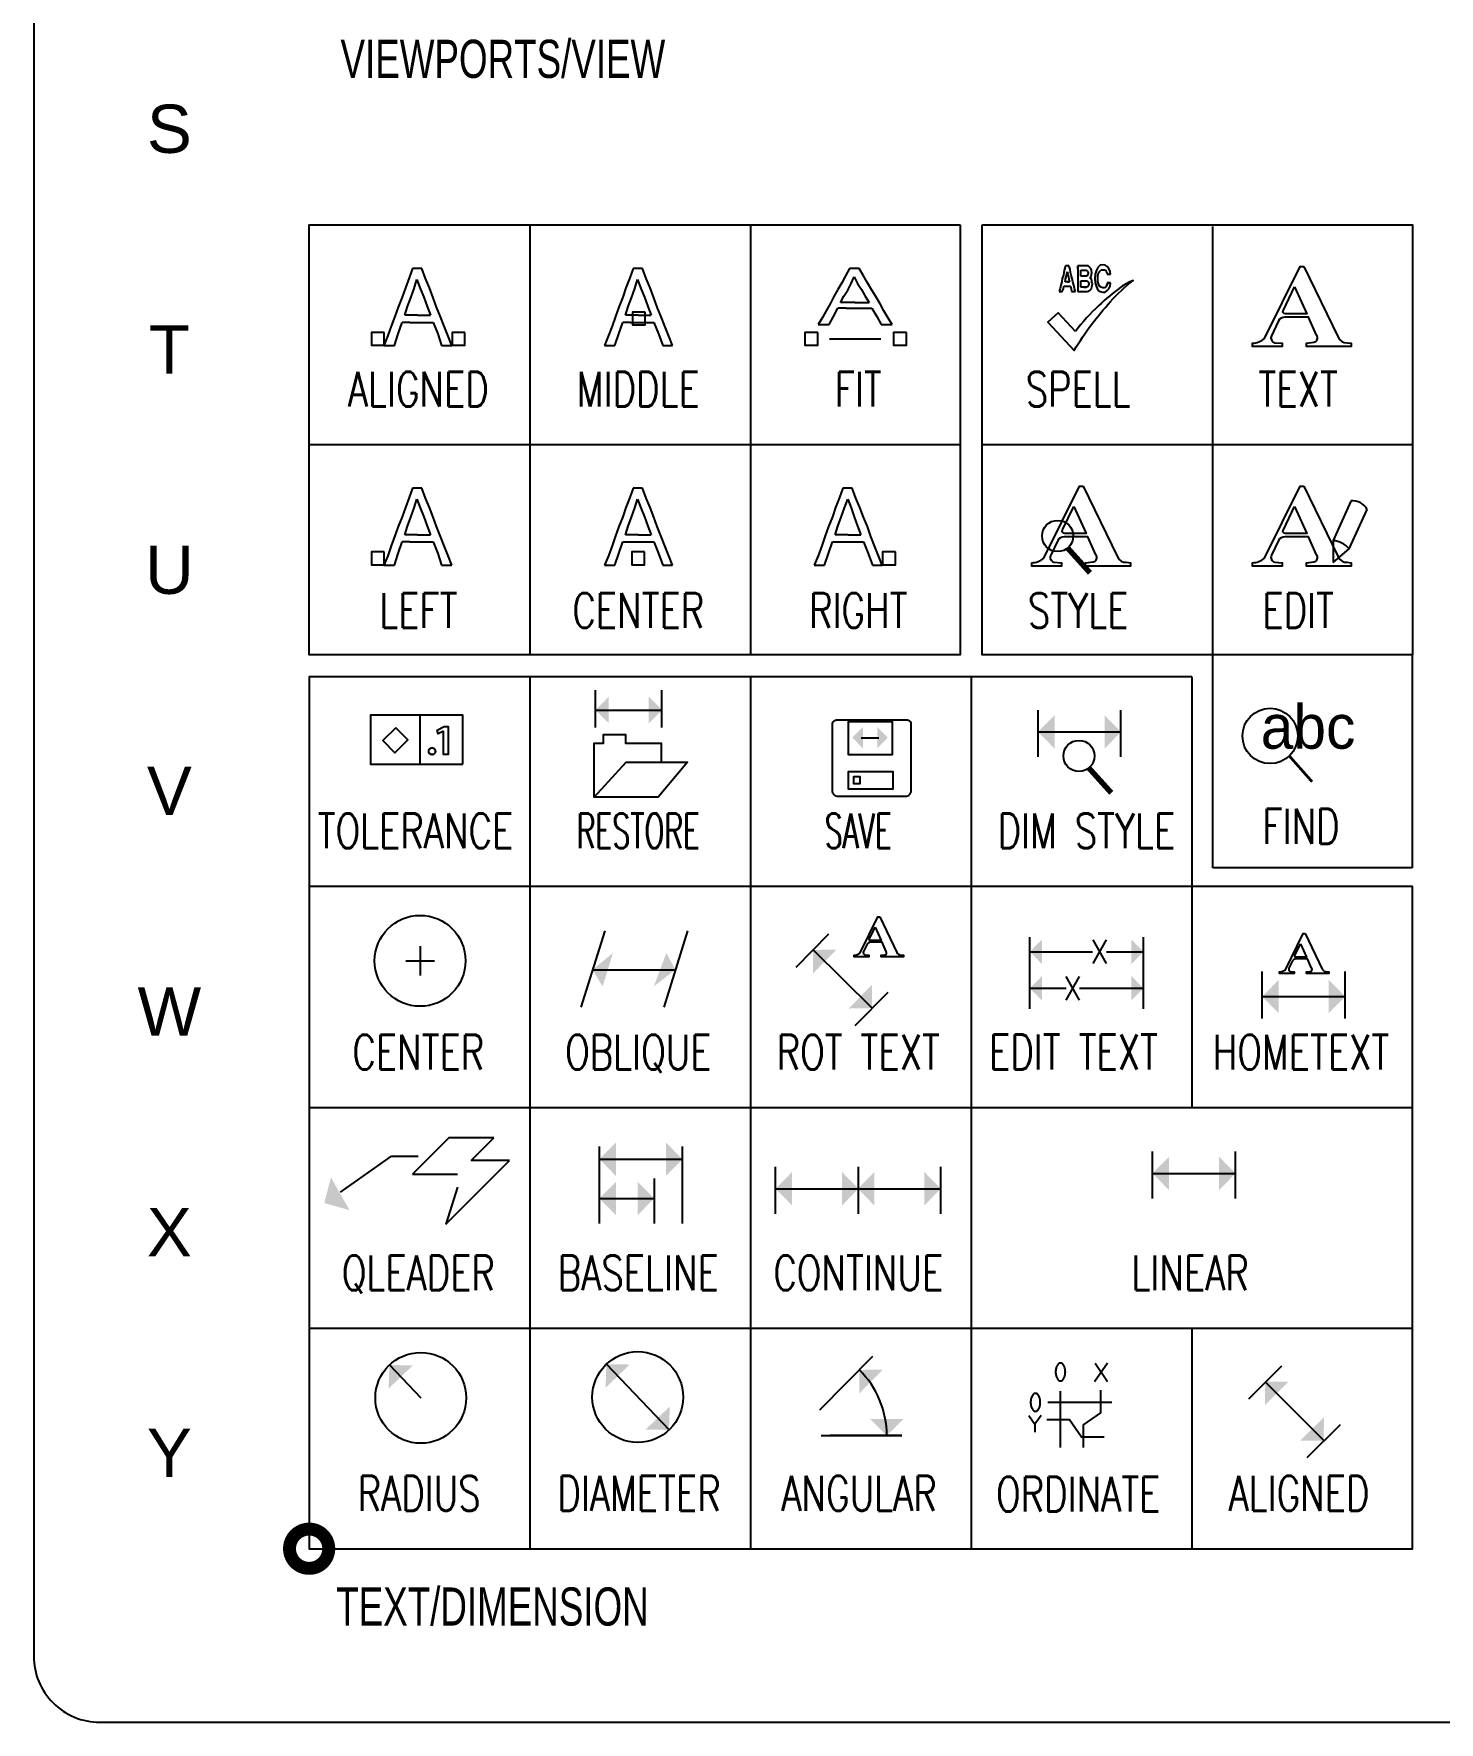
# Model space of a CAD drawing. Header units: inches. Extents: x -0.4 to 10.7, y -10.6 to 1.5.
# Drawn here: x -0.373 to 2.188, y -10.606 to -7.531 of the extents above; entities that cross this region are included whole.
import ezdxf
from ezdxf.enums import TextEntityAlignment as Align

# ---------------------------------------------------------------- set-up
doc = ezdxf.new("R2010")
doc.units = ezdxf.units.IN
doc.header["$MEASUREMENT"] = 0
doc.layers.get('0').update_dxf_attribs({"linetype": 'CONTINUOUS'})
for name, color, linetype in [('BORDERS', 252, 'CONTINUOUS'), ('ICONS', 7, 'CONTINUOUS'), ('Text English', 7, 'CONTINUOUS')]:
    doc.layers.add(name, color=color, linetype=linetype)
doc.styles.add('ROMANS', font='simplex.shx', dxfattribs={"width": 0.75, "height": 0.0634})
doc.styles.add('SANSSERIFBOLD', font='sanss___.ttf', dxfattribs={"width": 0.69, "height": 0.056883})
doc.styles.add('SAS', font='sanss___.ttf', dxfattribs={"height": 0.063458})

# ---------------------------------------------------------------- blocks, each defined once
blk = doc.blocks.new('FIND')
at = {"layer": 'ICONS', "const_width": 0.005}
blk.add_lwpolyline([(5.976, 1.9664), (6.0175, 1.9194)], dxfattribs=at)
at = {"layer": 'ICONS'}
blk.add_circle((5.941, 2.0028), 0.0504, dxfattribs=at)
at = {"insert": (5.9239, 2.0596), "char_height": 0.08, "attachment_point": 1}
blk.add_mtext('abc', dxfattribs=at)
blk = doc.blocks.new('QLEADER')
for p, q in [((2.6973, 2.3684), (2.7903, 2.4338)), ((2.7903, 2.4338), (2.8386, 2.4338))]:
    blk.add_line(p, q)
at = {"layer": 'ICONS', "color": 8}
for p, q in [((2.8944, 2.4671), (2.8282, 2.4009)), ((2.9763, 2.4671), (2.8944, 2.4671)), ((2.935, 2.4258), (2.9763, 2.4671)), ((2.8282, 2.4009), (2.9101, 2.4009)), ((2.8893, 2.3099), (3.0052, 2.4258)), ((3.0052, 2.4258), (2.935, 2.4258)), ((2.9101, 2.3775), (2.8893, 2.3099))]:
    blk.add_line(p, q, dxfattribs=at)
at = {"layer": 'ICONS'}
blk.add_solid([(2.6798, 2.395), (2.6675, 2.3485), (2.7138, 2.3354)], dxfattribs=at)

msp = doc.modelspace()

# ---------------------------------------------------------------- linework, layer by layer
at = {"layer": 'BORDERS'}
for p, q in [((0.5312, -7.8789), (0.5312, -8.662)), ((0.9333, -7.8789), (0.9333, -8.662)), ((1.7755, -9.05), (1.7755, -7.8815)), ((0.5312, -8.702), (0.5312, -10.2903)), ((0.9333, -8.702), (0.9333, -10.2903)), ((1.3354, -8.702), (1.3354, -10.2903)), ((1.7375, -8.702), (1.7375, -9.4865)), ((2.139, -9.05), (1.7755, -9.05)), ((1.7375, -9.8888), (1.7375, -10.2903))]:
    msp.add_line(p, q, dxfattribs=at)
at = {"layer": 'BORDERS', "color": 252}
msp.add_lwpolyline([(10.6824, -10.486), (10.6824, 1.3368, 0.414214), (10.562, 1.4572), (-0.2522, 1.4572, 0.414214), (-0.3726, 1.3368), (-0.3726, -10.486, 0.414214), (-0.2522, -10.6064), (10.562, -10.6064, 0.414214)], format="xyb", close=True, dxfattribs=at)
at = {"layer": 'BORDERS'}
msp.add_lwpolyline([(1.3154, -7.8789), (1.3154, -8.662), (0.1291, -8.662), (0.1291, -7.8789)], close=True, dxfattribs=at)
for points in [[(1.3554, -7.8789), (2.1396, -7.8789), (2.1396, -8.662), (1.3554, -8.662), (1.3554, -7.8789)], [(0.1291, -8.279), (1.3154, -8.279)], [(1.3554, -8.279), (2.1396, -8.279)], [(2.1396, -9.05), (2.1396, -8.662)], [(1.7375, -8.702), (0.1291, -8.702), (0.1291, -10.2903), (2.1396, -10.2903), (2.1396, -9.0835)], [(0.1291, -9.0835), (2.1396, -9.0835)], [(0.1291, -9.4865), (2.1396, -9.4865)], [(0.1291, -9.8888), (2.1396, -9.8888)]]:
    msp.add_lwpolyline(points, dxfattribs=at)
at = {"layer": 'ICONS'}
for p, q in [((0.3174, -7.9584, -0.0441), (0.3114, -7.9754, -0.0441)), ((0.3344, -7.9584, -0.0441), (0.3174, -7.9584, -0.0441)), ((0.3414, -7.9764, -0.0441), (0.3344, -7.9584, -0.0441)), ((0.7194, -7.9584, -0.0441), (0.7134, -7.9754, -0.0441)), ((0.7364, -7.9584, -0.0441), (0.7194, -7.9584, -0.0441)), ((0.7434, -7.9764, -0.0441), (0.7364, -7.9584, -0.0441)), ((1.1134, -7.9584, -0.0441), (1.1064, -7.9714, -0.0441)), ((1.1314, -7.9584, -0.0441), (1.1134, -7.9584, -0.0441)), ((1.1394, -7.9714, -0.0441), (1.1314, -7.9584, -0.0441)), ((1.5044, -7.9654, -0.0441), (1.5034, -7.9704, -0.0441)), ((1.5054, -7.9594, -0.0441), (1.5044, -7.9654, -0.0441)), ((1.5074, -7.9534, -0.0441), (1.5054, -7.9594, -0.0441)), ((1.5104, -7.9534, -0.0441), (1.5074, -7.9534, -0.0441)), ((1.5094, -7.9694, -0.0441), (1.5104, -7.9644, -0.0441)), ((1.5134, -7.9534, -0.0441), (1.5104, -7.9534, -0.0441)), ((1.5104, -7.9644, -0.0441), (1.5114, -7.9684, -0.0441)), ((1.5154, -7.9594, -0.0441), (1.5134, -7.9534, -0.0441)), ((1.5164, -7.9654, -0.0441), (1.5154, -7.9594, -0.0441)), ((1.5174, -7.9704, -0.0441), (1.5164, -7.9654, -0.0441)), ((1.5334, -7.9534, -0.0441), (1.5294, -7.9534, -0.0441)), ((1.5294, -7.9534, -0.0441), (1.5294, -7.9594, -0.0441)), ((1.5294, -7.9594, -0.0441), (1.5294, -7.9534, -0.0441)), ((1.5294, -7.9594, -0.0441), (1.5294, -7.9654, -0.0441)), ((1.5294, -7.9654, -0.0441), (1.5294, -7.9704, -0.0441)), ((1.5374, -7.9534, -0.0441), (1.5334, -7.9534, -0.0441)), ((1.5354, -7.9664, -0.0441), (1.5354, -7.9614, -0.0441)), ((1.5354, -7.9614, -0.0441), (1.5404, -7.9614, -0.0441)), ((1.5414, -7.9534, -0.0441), (1.5374, -7.9534, -0.0441)), ((1.5404, -7.9614, -0.0441), (1.5444, -7.9614, -0.0441)), ((1.5444, -7.9534, -0.0441), (1.5414, -7.9534, -0.0441)), ((1.5484, -7.9534, -0.0441), (1.5444, -7.9534, -0.0441)), ((1.5444, -7.9614, -0.0441), (1.5454, -7.9614, -0.0441)), ((1.5454, -7.9614, -0.0441), (1.5464, -7.9624, -0.0441)), ((1.5464, -7.9624, -0.0441), (1.5474, -7.9634, -0.0441)), ((1.5474, -7.9634, -0.0441), (1.5484, -7.9644, -0.0441)), ((1.5504, -7.9554, -0.0441), (1.5484, -7.9534, -0.0441)), ((1.5484, -7.9644, -0.0441), (1.5484, -7.9664, -0.0441)), ((1.5534, -7.9584, -0.0441), (1.5504, -7.9554, -0.0441)), ((1.5544, -7.9614, -0.0441), (1.5534, -7.9584, -0.0441)), ((1.5554, -7.9664, -0.0441), (1.5544, -7.9614, -0.0441)), ((1.5634, -7.9614, -0.0441), (1.5614, -7.9684, -0.0441)), ((1.5664, -7.9564, -0.0441), (1.5634, -7.9614, -0.0441)), ((1.5704, -7.9524, -0.0441), (1.5664, -7.9564, -0.0441)), ((1.5674, -7.9664, -0.0441), (1.5694, -7.9634, -0.0441)), ((1.5694, -7.9634, -0.0441), (1.5724, -7.9604, -0.0441)), ((1.5754, -7.9514, -0.0441), (1.5704, -7.9524, -0.0441)), ((1.5724, -7.9604, -0.0441), (1.5754, -7.9604, -0.0441)), ((1.5794, -7.9524, -0.0441), (1.5754, -7.9514, -0.0441)), ((1.5754, -7.9604, -0.0441), (1.5784, -7.9604, -0.0441)), ((1.5784, -7.9604, -0.0441), (1.5804, -7.9614, -0.0441)), ((1.5834, -7.9544, -0.0441), (1.5794, -7.9524, -0.0441)), ((1.5804, -7.9614, -0.0441), (1.5814, -7.9634, -0.0441)), ((1.5814, -7.9634, -0.0441), (1.5834, -7.9664, -0.0441)), ((1.5864, -7.9584, -0.0441), (1.5834, -7.9544, -0.0441)), ((1.5884, -7.9634, -0.0441), (1.5864, -7.9584, -0.0441)), ((1.5894, -7.9684, -0.0441), (1.5884, -7.9634, -0.0441)), ((0.3044, -7.9934, -0.0441), (0.2984, -8.0104, -0.0441)), ((0.3114, -7.9754, -0.0441), (0.3044, -7.9934, -0.0441)), ((0.3144, -8.0114, -0.0441), (0.3204, -7.9944, -0.0441)), ((0.3204, -7.9944, -0.0441), (0.3254, -7.9784, -0.0441)), ((0.3254, -7.9784, -0.0441), (0.3314, -7.9944, -0.0441)), ((0.3314, -7.9944, -0.0441), (0.3384, -8.0104, -0.0441)), ((0.3484, -7.9934, -0.0441), (0.3414, -7.9764, -0.0441)), ((0.3554, -8.0114, -0.0441), (0.3484, -7.9934, -0.0441)), ((0.7064, -7.9934, -0.0441), (0.7004, -8.0104, -0.0441)), ((0.7134, -7.9754, -0.0441), (0.7064, -7.9934, -0.0441)), ((0.7164, -8.0114, -0.0441), (0.7224, -7.9944, -0.0441)), ((0.7224, -7.9944, -0.0441), (0.7274, -7.9784, -0.0441)), ((0.7274, -7.9784, -0.0441), (0.7334, -7.9944, -0.0441)), ((0.7334, -7.9944, -0.0441), (0.7404, -8.0104, -0.0441)), ((0.7504, -7.9934, -0.0441), (0.7434, -7.9764, -0.0441)), ((0.7574, -8.0114, -0.0441), (0.7504, -7.9934, -0.0441)), ((1.0924, -7.9964, -0.0441), (1.0854, -8.0094, -0.0441)), ((1.0994, -7.9844, -0.0441), (1.0924, -7.9964, -0.0441)), ((1.1064, -7.9714, -0.0441), (1.0994, -7.9844, -0.0441)), ((1.1104, -7.9974, -0.0441), (1.1164, -7.9854, -0.0441)), ((1.1164, -7.9854, -0.0441), (1.1224, -7.9734, -0.0441)), ((1.1224, -7.9734, -0.0441), (1.1284, -7.9854, -0.0441)), ((1.1284, -7.9854, -0.0441), (1.1354, -7.9964, -0.0441)), ((1.1354, -7.9964, -0.0441), (1.1424, -8.0084, -0.0441)), ((1.1464, -7.9844, -0.0441), (1.1394, -7.9714, -0.0441)), ((1.1544, -7.9974, -0.0441), (1.1464, -7.9844, -0.0441)), ((1.4974, -7.9944, -0.0441), (1.4954, -8.0004, -0.0441)), ((1.4984, -7.9884, -0.0441), (1.4974, -7.9944, -0.0441)), ((1.5004, -7.9824, -0.0441), (1.4984, -7.9884, -0.0441)), ((1.5014, -7.9764, -0.0441), (1.5004, -7.9824, -0.0441)), ((1.5034, -7.9704, -0.0441), (1.5014, -7.9764, -0.0441)), ((1.5014, -8.0004, -0.0441), (1.5034, -7.9954, -0.0441)), ((1.5034, -7.9954, -0.0441), (1.5044, -7.9904, -0.0441)), ((1.5044, -7.9904, -0.0441), (1.5074, -7.9904, -0.0441)), ((1.5064, -7.9824, -0.0441), (1.5074, -7.9774, -0.0441)), ((1.5104, -7.9824, -0.0441), (1.5064, -7.9824, -0.0441)), ((1.5074, -7.9774, -0.0441), (1.5084, -7.9734, -0.0441)), ((1.5074, -7.9904, -0.0441), (1.5104, -7.9904, -0.0441)), ((1.5084, -7.9734, -0.0441), (1.5094, -7.9694, -0.0441)), ((1.5144, -7.9824, -0.0441), (1.5104, -7.9824, -0.0441)), ((1.5104, -7.9824, -0.0441), (1.5144, -7.9824, -0.0441)), ((1.5104, -7.9904, -0.0441), (1.5134, -7.9904, -0.0441)), ((1.5114, -7.9684, -0.0441), (1.5124, -7.9734, -0.0441)), ((1.5124, -7.9734, -0.0441), (1.5134, -7.9774, -0.0441)), ((1.5134, -7.9774, -0.0441), (1.5144, -7.9824, -0.0441)), ((1.5134, -7.9904, -0.0441), (1.5164, -7.9904, -0.0441)), ((1.5164, -7.9904, -0.0441), (1.5174, -7.9954, -0.0441)), ((1.5194, -7.9764, -0.0441), (1.5174, -7.9704, -0.0441)), ((1.5174, -7.9954, -0.0441), (1.5184, -8.0004, -0.0441)), ((1.5204, -7.9824, -0.0441), (1.5194, -7.9764, -0.0441)), ((1.5224, -7.9884, -0.0441), (1.5204, -7.9824, -0.0441)), ((1.5234, -7.9944, -0.0441), (1.5224, -7.9884, -0.0441)), ((1.5254, -8.0004, -0.0441), (1.5234, -7.9944, -0.0441)), ((1.5294, -7.9704, -0.0441), (1.5294, -7.9764, -0.0441)), ((1.5294, -7.9764, -0.0441), (1.5294, -7.9824, -0.0441)), ((1.5294, -7.9824, -0.0441), (1.5294, -7.9884, -0.0441)), ((1.5294, -7.9884, -0.0441), (1.5294, -7.9944, -0.0441)), ((1.5294, -7.9944, -0.0441), (1.5294, -8.0004, -0.0441)), ((1.5354, -7.9724, -0.0441), (1.5354, -7.9664, -0.0441)), ((1.5404, -7.9724, -0.0441), (1.5354, -7.9724, -0.0441)), ((1.5354, -7.9804, -0.0441), (1.5404, -7.9804, -0.0441)), ((1.5354, -7.9864, -0.0441), (1.5354, -7.9804, -0.0441)), ((1.5354, -7.9924, -0.0441), (1.5354, -7.9864, -0.0441)), ((1.5404, -7.9924, -0.0441), (1.5354, -7.9924, -0.0441)), ((1.5444, -7.9724, -0.0441), (1.5404, -7.9724, -0.0441)), ((1.5404, -7.9804, -0.0441), (1.5454, -7.9804, -0.0441)), ((1.5454, -7.9924, -0.0441), (1.5404, -7.9924, -0.0441)), ((1.5404, -7.9924, -0.0441), (1.5454, -7.9924, -0.0441)), ((1.5454, -7.9724, -0.0441), (1.5444, -7.9724, -0.0441)), ((1.5464, -7.9714, -0.0441), (1.5454, -7.9724, -0.0441)), ((1.5454, -7.9804, -0.0441), (1.5464, -7.9804, -0.0441)), ((1.5464, -7.9924, -0.0441), (1.5454, -7.9924, -0.0441)), ((1.5474, -7.9704, -0.0441), (1.5464, -7.9714, -0.0441)), ((1.5464, -7.9804, -0.0441), (1.5474, -7.9814, -0.0441)), ((1.5474, -7.9914, -0.0441), (1.5464, -7.9924, -0.0441)), ((1.5484, -7.9684, -0.0441), (1.5474, -7.9704, -0.0441)), ((1.5474, -7.9814, -0.0441), (1.5484, -7.9824, -0.0441)), ((1.5484, -7.9894, -0.0441), (1.5474, -7.9914, -0.0441)), ((1.5484, -7.9664, -0.0441), (1.5484, -7.9684, -0.0441)), ((1.5484, -7.9824, -0.0441), (1.5494, -7.9844, -0.0441)), ((1.5494, -7.9884, -0.0441), (1.5484, -7.9894, -0.0441)), ((1.5494, -7.9844, -0.0441), (1.5494, -7.9864, -0.0441)), ((1.5494, -7.9864, -0.0441), (1.5494, -7.9884, -0.0441)), ((1.5514, -7.9754, -0.0441), (1.5534, -7.9744, -0.0441)), ((1.5534, -7.9764, -0.0441), (1.5514, -7.9754, -0.0441)), ((1.5524, -7.9974, -0.0441), (1.5544, -7.9954, -0.0441)), ((1.5534, -7.9724, -0.0441), (1.5544, -7.9704, -0.0441)), ((1.5534, -7.9744, -0.0441), (1.5534, -7.9724, -0.0441)), ((1.5544, -7.9784, -0.0441), (1.5534, -7.9764, -0.0441)), ((1.5544, -7.9684, -0.0441), (1.5554, -7.9664, -0.0441)), ((1.5544, -7.9704, -0.0441), (1.5544, -7.9684, -0.0441)), ((1.5554, -7.9804, -0.0441), (1.5544, -7.9784, -0.0441)), ((1.5544, -7.9954, -0.0441), (1.5554, -7.9914, -0.0441)), ((1.5554, -7.9834, -0.0441), (1.5554, -7.9804, -0.0441)), ((1.5564, -7.9864, -0.0441), (1.5554, -7.9834, -0.0441)), ((1.5554, -7.9914, -0.0441), (1.5564, -7.9864, -0.0441)), ((1.5614, -7.9684, -0.0441), (1.5604, -7.9764, -0.0441)), ((1.5604, -7.9764, -0.0441), (1.5614, -7.9844, -0.0441)), ((1.5614, -7.9844, -0.0441), (1.5634, -7.9914, -0.0441)), ((1.5634, -7.9914, -0.0441), (1.5664, -7.9974, -0.0441)), ((1.5664, -7.9714, -0.0441), (1.5674, -7.9664, -0.0441)), ((1.5664, -7.9764, -0.0441), (1.5664, -7.9714, -0.0441)), ((1.5664, -7.9824, -0.0441), (1.5664, -7.9764, -0.0441)), ((1.5674, -7.9864, -0.0441), (1.5664, -7.9824, -0.0441)), ((1.5694, -7.9904, -0.0441), (1.5674, -7.9864, -0.0441)), ((1.5724, -7.9924, -0.0441), (1.5694, -7.9904, -0.0441)), ((1.5754, -7.9934, -0.0441), (1.5724, -7.9924, -0.0441)), ((1.5784, -7.9934, -0.0441), (1.5754, -7.9934, -0.0441)), ((1.5804, -7.9914, -0.0441), (1.5784, -7.9934, -0.0441)), ((1.5814, -7.9904, -0.0441), (1.5804, -7.9914, -0.0441)), ((1.5834, -7.9874, -0.0441), (1.5814, -7.9904, -0.0441)), ((1.5834, -7.9664, -0.0441), (1.5834, -7.9684, -0.0441)), ((1.5834, -7.9684, -0.0441), (1.5864, -7.9684, -0.0441)), ((1.5834, -7.9844, -0.0441), (1.5834, -7.9874, -0.0441)), ((1.5864, -7.9844, -0.0441), (1.5834, -7.9844, -0.0441)), ((1.5834, -7.9984, -0.0441), (1.5864, -7.9954, -0.0441)), ((1.5864, -7.9684, -0.0441), (1.5894, -7.9684, -0.0441)), ((1.5894, -7.9844, -0.0441), (1.5864, -7.9844, -0.0441)), ((1.5864, -7.9844, -0.0441), (1.5894, -7.9844, -0.0441)), ((1.5864, -7.9954, -0.0441), (1.5884, -7.9904, -0.0441)), ((1.5884, -7.9904, -0.0441), (1.5894, -7.9844, -0.0441)), ((0.2984, -8.0104, -0.0441), (0.2914, -8.0284, -0.0441)), ((0.3034, -8.0434, -0.0441), (0.3084, -8.0274, -0.0441)), ((0.3084, -8.0274, -0.0441), (0.3144, -8.0114, -0.0441)), ((0.3384, -8.0104, -0.0441), (0.3444, -8.0274, -0.0441)), ((0.3444, -8.0274, -0.0441), (0.3504, -8.0434, -0.0441)), ((0.3614, -8.0284, -0.0441), (0.3554, -8.0114, -0.0441)), ((0.7004, -8.0104, -0.0441), (0.6934, -8.0284, -0.0441)), ((0.7054, -8.0434, -0.0441), (0.7104, -8.0274, -0.0441)), ((0.7104, -8.0274, -0.0441), (0.7164, -8.0114, -0.0441)), ((0.7404, -8.0104, -0.0441), (0.7464, -8.0274, -0.0441)), ((0.7464, -8.0274, -0.0441), (0.7524, -8.0434, -0.0441)), ((0.7634, -8.0284, -0.0441), (0.7574, -8.0114, -0.0441)), ((1.0784, -8.0224, -0.0441), (1.0714, -8.0354, -0.0441)), ((1.0854, -8.0094, -0.0441), (1.0784, -8.0224, -0.0441)), ((1.0974, -8.0204, -0.0441), (1.1034, -8.0084, -0.0441)), ((1.1234, -8.0204, -0.0441), (1.0974, -8.0204, -0.0441)), ((1.1034, -8.0084, -0.0441), (1.1104, -7.9974, -0.0441)), ((1.1234, -8.0204, -0.0441), (1.1494, -8.0204, -0.0441)), ((1.1424, -8.0084, -0.0441), (1.1494, -8.0204, -0.0441)), ((1.1614, -8.0094, -0.0441), (1.1544, -7.9974, -0.0441)), ((1.1694, -8.0224, -0.0441), (1.1614, -8.0094, -0.0441)), ((1.1764, -8.0354, -0.0441), (1.1694, -8.0224, -0.0441)), ((1.4954, -8.0004, -0.0441), (1.4984, -8.0004, -0.0441)), ((1.4984, -8.0004, -0.0441), (1.5014, -8.0004, -0.0441)), ((1.5184, -8.0004, -0.0441), (1.5214, -8.0004, -0.0441)), ((1.5214, -8.0004, -0.0441), (1.5254, -8.0004, -0.0441)), ((1.5294, -8.0004, -0.0441), (1.5334, -8.0004, -0.0441)), ((1.5334, -8.0004, -0.0441), (1.5374, -8.0004, -0.0441)), ((1.5374, -8.0004, -0.0441), (1.5414, -8.0004, -0.0441)), ((1.5414, -8.0004, -0.0441), (1.5464, -8.0004, -0.0441)), ((1.5464, -8.0004, -0.0441), (1.5494, -7.9994, -0.0441)), ((1.5494, -7.9994, -0.0441), (1.5524, -7.9974, -0.0441)), ((1.5664, -7.9974, -0.0441), (1.5704, -8.0004, -0.0441)), ((1.5704, -8.0004, -0.0441), (1.5754, -8.0014, -0.0441)), ((1.5754, -8.0014, -0.0441), (1.5794, -8.0014, -0.0441)), ((1.5794, -8.0014, -0.0441), (1.5834, -7.9984, -0.0441)), ((0.2854, -8.0454, -0.0441), (0.2784, -8.0634, -0.0441)), ((0.2914, -8.0284, -0.0441), (0.2854, -8.0454, -0.0441)), ((0.2914, -8.0774, -0.0441), (0.2984, -8.0564, -0.0441)), ((0.3124, -8.0564, -0.0441), (0.2984, -8.0564, -0.0441)), ((0.3264, -8.0434, -0.0441), (0.3034, -8.0434, -0.0441)), ((0.3124, -8.0564, -0.0441), (0.3264, -8.0564, -0.0441)), ((0.3264, -8.0434, -0.0441), (0.3504, -8.0434, -0.0441)), ((0.3264, -8.0564, -0.0441), (0.3414, -8.0564, -0.0441)), ((0.3414, -8.0564, -0.0441), (0.3554, -8.0564, -0.0441)), ((0.3554, -8.0564, -0.0441), (0.3634, -8.0774, -0.0441)), ((0.3684, -8.0464, -0.0441), (0.3614, -8.0284, -0.0441)), ((0.3754, -8.0634, -0.0441), (0.3684, -8.0464, -0.0441)), ((0.6874, -8.0454, -0.0441), (0.6814, -8.0634, -0.0441)), ((0.6934, -8.0284, -0.0441), (0.6874, -8.0454, -0.0441)), ((0.6934, -8.0774, -0.0441), (0.7004, -8.0564, -0.0441)), ((0.7144, -8.0564, -0.0441), (0.7004, -8.0564, -0.0441)), ((0.7284, -8.0434, -0.0441), (0.7054, -8.0434, -0.0441)), ((0.7144, -8.0564, -0.0441), (0.7284, -8.0564, -0.0441)), ((0.7284, -8.0434, -0.0441), (0.7524, -8.0434, -0.0441)), ((0.7284, -8.0564, -0.0441), (0.7434, -8.0564, -0.0441)), ((0.7434, -8.0564, -0.0441), (0.7574, -8.0564, -0.0441)), ((0.7574, -8.0564, -0.0441), (0.7654, -8.0774, -0.0441)), ((0.7704, -8.0464, -0.0441), (0.7634, -8.0284, -0.0441)), ((0.7774, -8.0634, -0.0441), (0.7704, -8.0464, -0.0441)), ((1.0644, -8.0474, -0.0441), (1.0564, -8.0604, -0.0441)), ((1.0714, -8.0354, -0.0441), (1.0644, -8.0474, -0.0441)), ((1.0764, -8.0604, -0.0441), (1.0844, -8.0454, -0.0441)), ((1.0844, -8.0454, -0.0441), (1.0924, -8.0304, -0.0441)), ((1.1074, -8.0304, -0.0441), (1.0924, -8.0304, -0.0441)), ((1.1074, -8.0304, -0.0441), (1.1234, -8.0304, -0.0441)), ((1.1234, -8.0304, -0.0441), (1.1394, -8.0304, -0.0441)), ((1.1394, -8.0304, -0.0441), (1.1544, -8.0304, -0.0441)), ((1.1544, -8.0304, -0.0441), (1.1634, -8.0454, -0.0441)), ((1.1634, -8.0454, -0.0441), (1.1714, -8.0604, -0.0441)), ((1.1844, -8.0484, -0.0441), (1.1764, -8.0354, -0.0441)), ((1.1914, -8.0604, -0.0441), (1.1844, -8.0484, -0.0441)), ((0.2724, -8.0804, -0.0441), (0.2654, -8.0984, -0.0441)), ((0.2784, -8.0634, -0.0441), (0.2724, -8.0804, -0.0441)), ((0.2844, -8.0984, -0.0441), (0.2914, -8.0774, -0.0441)), ((0.3634, -8.0774, -0.0441), (0.3704, -8.0984, -0.0441)), ((0.3824, -8.0814, -0.0441), (0.3754, -8.0634, -0.0441)), ((0.3894, -8.0984, -0.0441), (0.3824, -8.0814, -0.0441)), ((0.6744, -8.0804, -0.0441), (0.6674, -8.0984, -0.0441)), ((0.6814, -8.0634, -0.0441), (0.6744, -8.0804, -0.0441)), ((0.6864, -8.0984, -0.0441), (0.6934, -8.0774, -0.0441)), ((0.7654, -8.0774, -0.0441), (0.7734, -8.0984, -0.0441)), ((0.7844, -8.0814, -0.0441), (0.7774, -8.0634, -0.0441)), ((0.7914, -8.0984, -0.0441), (0.7844, -8.0814, -0.0441)), ((1.0564, -8.0604, -0.0441), (1.0764, -8.0604, -0.0441)), ((1.0775, -8.0863), (1.1709, -8.0863)), ((1.1714, -8.0604, -0.0441), (1.1914, -8.0604, -0.0441)), ((0.2654, -8.0984, -0.0441), (0.2844, -8.0984, -0.0441)), ((0.3704, -8.0984, -0.0441), (0.3894, -8.0984, -0.0441)), ((0.6674, -8.0984, -0.0441), (0.6864, -8.0984, -0.0441)), ((0.7734, -8.0984, -0.0441), (0.7914, -8.0984, -0.0441)), ((0.3174, -8.3584, -0.0441), (0.3114, -8.3754, -0.0441)), ((0.3344, -8.3584, -0.0441), (0.3174, -8.3584, -0.0441)), ((0.3414, -8.3764, -0.0441), (0.3344, -8.3584, -0.0441)), ((0.7194, -8.3584, -0.0441), (0.7134, -8.3754, -0.0441)), ((0.7364, -8.3584, -0.0441), (0.7194, -8.3584, -0.0441)), ((0.7434, -8.3764, -0.0441), (0.7364, -8.3584, -0.0441)), ((1.1014, -8.3584, -0.0441), (1.0954, -8.3754, -0.0441)), ((1.1184, -8.3584, -0.0441), (1.1014, -8.3584, -0.0441)), ((1.1254, -8.3764, -0.0441), (1.1184, -8.3584, -0.0441)), ((0.3044, -8.3934, -0.0441), (0.2984, -8.4104, -0.0441)), ((0.3114, -8.3754, -0.0441), (0.3044, -8.3934, -0.0441)), ((0.3144, -8.4114, -0.0441), (0.3204, -8.3944, -0.0441)), ((0.3204, -8.3944, -0.0441), (0.3254, -8.3784, -0.0441)), ((0.3254, -8.3784, -0.0441), (0.3314, -8.3944, -0.0441)), ((0.3314, -8.3944, -0.0441), (0.3384, -8.4104, -0.0441)), ((0.3484, -8.3934, -0.0441), (0.3414, -8.3764, -0.0441)), ((0.3554, -8.4114, -0.0441), (0.3484, -8.3934, -0.0441)), ((0.7064, -8.3934, -0.0441), (0.7004, -8.4104, -0.0441)), ((0.7134, -8.3754, -0.0441), (0.7064, -8.3934, -0.0441)), ((0.7164, -8.4114, -0.0441), (0.7224, -8.3944, -0.0441)), ((0.7224, -8.3944, -0.0441), (0.7274, -8.3784, -0.0441)), ((0.7274, -8.3784, -0.0441), (0.7334, -8.3944, -0.0441)), ((0.7334, -8.3944, -0.0441), (0.7404, -8.4104, -0.0441)), ((0.7504, -8.3934, -0.0441), (0.7434, -8.3764, -0.0441)), ((0.7574, -8.4114, -0.0441), (0.7504, -8.3934, -0.0441)), ((1.0884, -8.3934, -0.0441), (1.0824, -8.4104, -0.0441)), ((1.0954, -8.3754, -0.0441), (1.0884, -8.3934, -0.0441)), ((1.0984, -8.4114, -0.0441), (1.1044, -8.3944, -0.0441)), ((1.1044, -8.3944, -0.0441), (1.1104, -8.3784, -0.0441)), ((1.1104, -8.3784, -0.0441), (1.1164, -8.3944, -0.0441)), ((1.1164, -8.3944, -0.0441), (1.1224, -8.4104, -0.0441)), ((1.1324, -8.3934, -0.0441), (1.1254, -8.3764, -0.0441)), ((1.1394, -8.4114, -0.0441), (1.1324, -8.3934, -0.0441)), ((0.2984, -8.4104, -0.0441), (0.2914, -8.4284, -0.0441)), ((0.3034, -8.4434, -0.0441), (0.3084, -8.4274, -0.0441)), ((0.3084, -8.4274, -0.0441), (0.3144, -8.4114, -0.0441)), ((0.3384, -8.4104, -0.0441), (0.3444, -8.4274, -0.0441)), ((0.3444, -8.4274, -0.0441), (0.3504, -8.4434, -0.0441)), ((0.3614, -8.4284, -0.0441), (0.3554, -8.4114, -0.0441)), ((0.7004, -8.4104, -0.0441), (0.6934, -8.4284, -0.0441)), ((0.7054, -8.4434, -0.0441), (0.7104, -8.4274, -0.0441)), ((0.7104, -8.4274, -0.0441), (0.7164, -8.4114, -0.0441)), ((0.7404, -8.4104, -0.0441), (0.7464, -8.4274, -0.0441)), ((0.7464, -8.4274, -0.0441), (0.7524, -8.4434, -0.0441)), ((0.7634, -8.4284, -0.0441), (0.7574, -8.4114, -0.0441)), ((1.0824, -8.4104, -0.0441), (1.0754, -8.4284, -0.0441)), ((1.0874, -8.4434, -0.0441), (1.0924, -8.4274, -0.0441)), ((1.0924, -8.4274, -0.0441), (1.0984, -8.4114, -0.0441)), ((1.1224, -8.4104, -0.0441), (1.1284, -8.4274, -0.0441)), ((1.1284, -8.4274, -0.0441), (1.1344, -8.4434, -0.0441)), ((1.1464, -8.4284, -0.0441), (1.1394, -8.4114, -0.0441)), ((0.2854, -8.4454, -0.0441), (0.2784, -8.4634, -0.0441)), ((0.2914, -8.4284, -0.0441), (0.2854, -8.4454, -0.0441)), ((0.2914, -8.4774, -0.0441), (0.2984, -8.4564, -0.0441)), ((0.3124, -8.4564, -0.0441), (0.2984, -8.4564, -0.0441)), ((0.3264, -8.4434, -0.0441), (0.3034, -8.4434, -0.0441)), ((0.3124, -8.4564, -0.0441), (0.3264, -8.4564, -0.0441)), ((0.3264, -8.4434, -0.0441), (0.3504, -8.4434, -0.0441)), ((0.3264, -8.4564, -0.0441), (0.3414, -8.4564, -0.0441)), ((0.3414, -8.4564, -0.0441), (0.3554, -8.4564, -0.0441)), ((0.3554, -8.4564, -0.0441), (0.3634, -8.4774, -0.0441)), ((0.3684, -8.4464, -0.0441), (0.3614, -8.4284, -0.0441)), ((0.3754, -8.4634, -0.0441), (0.3684, -8.4464, -0.0441)), ((0.6874, -8.4454, -0.0441), (0.6814, -8.4634, -0.0441)), ((0.6934, -8.4284, -0.0441), (0.6874, -8.4454, -0.0441)), ((0.6934, -8.4774, -0.0441), (0.7004, -8.4564, -0.0441)), ((0.7004, -8.4564, -0.0441), (0.7144, -8.4564, -0.0441)), ((0.7284, -8.4434, -0.0441), (0.7054, -8.4434, -0.0441)), ((0.7144, -8.4564, -0.0441), (0.7284, -8.4564, -0.0441)), ((0.7284, -8.4434, -0.0441), (0.7524, -8.4434, -0.0441)), ((0.7284, -8.4564, -0.0441), (0.7434, -8.4564, -0.0441)), ((0.7434, -8.4564, -0.0441), (0.7574, -8.4564, -0.0441)), ((0.7574, -8.4564, -0.0441), (0.7654, -8.4774, -0.0441)), ((0.7704, -8.4464, -0.0441), (0.7634, -8.4284, -0.0441)), ((0.7774, -8.4634, -0.0441), (0.7704, -8.4464, -0.0441)), ((1.0694, -8.4454, -0.0441), (1.0634, -8.4634, -0.0441)), ((1.0754, -8.4284, -0.0441), (1.0694, -8.4454, -0.0441)), ((1.0754, -8.4774, -0.0441), (1.0824, -8.4564, -0.0441)), ((1.0824, -8.4564, -0.0441), (1.0964, -8.4564, -0.0441)), ((1.1114, -8.4434, -0.0441), (1.0874, -8.4434, -0.0441)), ((1.0964, -8.4564, -0.0441), (1.1114, -8.4564, -0.0441)), ((1.1114, -8.4434, -0.0441), (1.1344, -8.4434, -0.0441)), ((1.1114, -8.4564, -0.0441), (1.1254, -8.4564, -0.0441)), ((1.1254, -8.4564, -0.0441), (1.1394, -8.4564, -0.0441)), ((1.1394, -8.4564, -0.0441), (1.1474, -8.4774, -0.0441)), ((1.1524, -8.4464, -0.0441), (1.1464, -8.4284, -0.0441)), ((1.1594, -8.4634, -0.0441), (1.1524, -8.4464, -0.0441)), ((0.2724, -8.4814, -0.0441), (0.2654, -8.4984, -0.0441)), ((0.2784, -8.4634, -0.0441), (0.2724, -8.4814, -0.0441)), ((0.2844, -8.4984, -0.0441), (0.2914, -8.4774, -0.0441)), ((0.3634, -8.4774, -0.0441), (0.3704, -8.4984, -0.0441)), ((0.3824, -8.4814, -0.0441), (0.3754, -8.4634, -0.0441)), ((0.3894, -8.4984, -0.0441), (0.3824, -8.4814, -0.0441)), ((0.6744, -8.4814, -0.0441), (0.6674, -8.4984, -0.0441)), ((0.6814, -8.4634, -0.0441), (0.6744, -8.4814, -0.0441)), ((0.6864, -8.4984, -0.0441), (0.6934, -8.4774, -0.0441)), ((0.7654, -8.4774, -0.0441), (0.7734, -8.4984, -0.0441)), ((0.7844, -8.4814, -0.0441), (0.7774, -8.4634, -0.0441)), ((0.7914, -8.4984, -0.0441), (0.7844, -8.4814, -0.0441)), ((1.0564, -8.4814, -0.0441), (1.0494, -8.4984, -0.0441)), ((1.0634, -8.4634, -0.0441), (1.0564, -8.4814, -0.0441)), ((1.0684, -8.4984, -0.0441), (1.0754, -8.4774, -0.0441)), ((1.1474, -8.4774, -0.0441), (1.1554, -8.4984, -0.0441)), ((1.1664, -8.4814, -0.0441), (1.1594, -8.4634, -0.0441)), ((1.1734, -8.4984, -0.0441), (1.1664, -8.4814, -0.0441)), ((0.2654, -8.4984, -0.0441), (0.2844, -8.4984, -0.0441)), ((0.3704, -8.4984, -0.0441), (0.3894, -8.4984, -0.0441)), ((0.6674, -8.4984, -0.0441), (0.6864, -8.4984, -0.0441)), ((0.7734, -8.4984, -0.0441), (0.7914, -8.4984, -0.0441)), ((1.0494, -8.4984, -0.0441), (1.0684, -8.4984, -0.0441)), ((1.1554, -8.4984, -0.0441), (1.1734, -8.4984, -0.0441)), ((0.6511, -8.7625), (0.772, -8.7625)), ((1.1351, -8.8132), (1.1673, -8.8132)), ((1.4572, -8.8023), (1.6083, -8.8023)), ((1.0472, -9.1996), (1.1549, -9.3055)), ((0.6453, -9.2356), (0.7964, -9.2356)), ((1.5322, -9.2479), (1.5079, -9.2912)), ((1.5079, -9.2479), (1.5322, -9.2912)), ((1.4424, -9.2694), (1.5082, -9.2694)), ((1.5324, -9.2694), (1.6492, -9.2694)), ((1.8657, -9.2845), (2.0167, -9.2845)), ((0.6581, -9.698), (0.6581, -9.5574)), ((0.8092, -9.698), (0.8092, -9.5574)), ((0.6581, -9.5808), (0.8092, -9.5808)), ((1.6659, -9.6066), (1.8169, -9.6066)), ((0.6581, -9.6522), (0.7576, -9.6522)), ((0.9789, -9.6345), (1.13, -9.6345)), ((1.1289, -9.6345), (1.28, -9.6345)), ((0.2754, -9.9556), (0.3325, -10.0155)), ((0.6707, -9.9541), (0.7848, -10.0739)), ((1.1554, -9.9403), (1.0591, -10.0382)), ((1.8711, -9.9861), (1.9776, -10.0932)), ((1.4752, -10.0236), (1.5915, -10.0236)), ((1.2092, -10.084), (1.0783, -10.084)), ((1.4516, -10.0637), (1.4516, -10.0777))]:
    msp.add_line(p, q, dxfattribs=at)
at = {"layer": 'ICONS', "color": 2}
for p, q in [((2.0271, -8.3818), (1.9948, -8.454)), ((2.0238, -8.4688), (2.0566, -8.3971)), ((1.9948, -8.454), (1.9948, -8.4939)), ((1.9948, -8.4939), (2.0238, -8.4688))]:
    msp.add_line(p, q, dxfattribs=at)
at = {"layer": 'ICONS', "color": 253}
for p, q in [((1.5569, -9.181), (1.5812, -9.2242)), ((1.5812, -9.181), (1.5569, -9.2242)), ((1.4424, -9.2029), (1.5566, -9.2029)), ((1.582, -9.2029), (1.6492, -9.2029))]:
    msp.add_line(p, q, dxfattribs=at)
at = {"layer": 'ICONS'}
for points in [[(1.9415, -7.9547), (2.0038, -8.0836, 0.302496), (2.0202, -8.0934), (2.0277, -8.0941), (2.0277, -8.1001), (1.946, -8.1001), (1.946, -8.0941), (1.9595, -8.0926, 0.592337), (1.9648, -8.0799), (1.9498, -8.0469), (1.9071, -8.0469, 0.261951), (1.8951, -8.0536), (1.8823, -8.0806, 0.471405), (1.8883, -8.0934), (1.9018, -8.0941), (1.9018, -8.1001), (1.8478, -8.1001), (1.8478, -8.0941, 0.175809), (1.8696, -8.0859), (1.9348, -7.9547)], [(1.9243, -7.9914), (1.9468, -8.0409), (1.9078, -8.0409, -0.588403), (1.9041, -8.0341)], [(1.5394, -8.3547), (1.6017, -8.4837, 0.302496), (1.6182, -8.4934), (1.6256, -8.4942), (1.6256, -8.5002), (1.5439, -8.5002), (1.5439, -8.4942), (1.5574, -8.4927, 0.592337), (1.5627, -8.4799), (1.5477, -8.4469), (1.505, -8.4469, 0.261951), (1.493, -8.4537), (1.4802, -8.4807, 0.471405), (1.4862, -8.4934), (1.4997, -8.4942), (1.4997, -8.5002), (1.4457, -8.5002), (1.4457, -8.4942, 0.175809), (1.4675, -8.4859), (1.5327, -8.3547)], [(1.9415, -8.3547), (2.0038, -8.4837, 0.302496), (2.0202, -8.4934), (2.0277, -8.4942), (2.0277, -8.5002), (1.946, -8.5002), (1.946, -8.4942), (1.9595, -8.4927, 0.592337), (1.9648, -8.4799), (1.9498, -8.4469), (1.9071, -8.4469, 0.261951), (1.8951, -8.4537), (1.8823, -8.4807, 0.471405), (1.8883, -8.4934), (1.9018, -8.4942), (1.9018, -8.5002), (1.8478, -8.5002), (1.8478, -8.4942, 0.175809), (1.8696, -8.4859), (1.9348, -8.3547)], [(1.5222, -8.3915), (1.5447, -8.4409), (1.5057, -8.4409, -0.588403), (1.502, -8.4342)], [(1.9243, -8.3915), (1.9468, -8.4409), (1.9078, -8.4409, -0.588403), (1.9041, -8.4342)], [(1.1688, -9.1395), (1.1999, -9.204, 0.302496), (1.2082, -9.2088), (1.2119, -9.2092), (1.2119, -9.2122), (1.1711, -9.2122), (1.1711, -9.2092), (1.1778, -9.2085, 0.592337), (1.1804, -9.2021), (1.1729, -9.1856), (1.1516, -9.1856, 0.261951), (1.1456, -9.189), (1.1392, -9.2025, 0.471405), (1.1422, -9.2088), (1.149, -9.2092), (1.149, -9.2122), (1.122, -9.2122), (1.122, -9.2092, 0.175809), (1.1328, -9.2051), (1.1654, -9.1395)], [(1.1602, -9.1579), (1.1714, -9.1826), (1.152, -9.1826, -0.588403), (1.1501, -9.1792)], [(1.9439, -9.1699), (1.975, -9.2344, 0.302496), (1.9832, -9.2392), (1.987, -9.2396), (1.987, -9.2426), (1.9461, -9.2426), (1.9461, -9.2396), (1.9529, -9.2389, 0.592337), (1.9555, -9.2325), (1.948, -9.216), (1.9266, -9.216, 0.261951), (1.9206, -9.2194), (1.9143, -9.2329, 0.471405), (1.9173, -9.2392), (1.924, -9.2396), (1.924, -9.2426), (1.897, -9.2426), (1.897, -9.2396, 0.175809), (1.9079, -9.2355), (1.9405, -9.1699)], [(1.9353, -9.1883), (1.9465, -9.213), (1.927, -9.213, -0.588403), (1.9251, -9.2096)], [(1.498, -9.952, 0.164917), (1.495, -9.953, 0.105743), (1.4918, -9.9568, 0.068937), (1.4899, -9.9617, 0.05513), (1.4892, -9.9683, 0.05513), (1.4899, -9.9749, 0.068937), (1.4918, -9.9799, 0.105743), (1.495, -9.9837, 0.164917), (1.498, -9.9847, 0.164917), (1.5011, -9.9837, 0.105743), (1.5043, -9.9799, 0.068937), (1.5061, -9.9749, 0.05513), (1.5069, -9.9683, 0.05513), (1.5061, -9.9617, 0.068937), (1.5043, -9.9568, 0.105743), (1.5011, -9.953, 0.164917)], [(1.4525, -10.0073, 0.164917), (1.4494, -10.0083, 0.105743), (1.4462, -10.0121, 0.068937), (1.4443, -10.0171, 0.05513), (1.4436, -10.0237, 0.05513), (1.4443, -10.0302, 0.068937), (1.4462, -10.0352, 0.105743), (1.4494, -10.039, 0.164917), (1.4525, -10.04, 0.164917), (1.4555, -10.039, 0.105743), (1.4587, -10.0352, 0.068937), (1.4606, -10.0302, 0.05513), (1.4613, -10.0237, 0.05513), (1.4606, -10.0171, 0.068937), (1.4587, -10.0121, 0.105743), (1.4555, -10.0083, 0.164917)]]:
    msp.add_lwpolyline(points, format="xyb", close=True, dxfattribs=at)
at = {"layer": 'ICONS', "color": 4}
msp.add_lwpolyline([(1.5253, -8.0727), (1.4936, -8.0388), (1.4752, -8.0557), (1.5231, -8.1073, -0.032389), (1.5548, -8.0602, -0.016593), (1.5894, -8.0182, -0.049889), (1.6306, -7.9799, 0.065842), (1.6078, -7.9924, 0.030829), (1.568, -8.0255, 0.039101), (1.5253, -8.0727, 2.346406)], format="xyb", dxfattribs=at)
at = {"layer": 'ICONS', "color": 1}
for points in [[(0.7414, -8.0376), (0.7181, -8.0376), (0.7181, -8.061), (0.7414, -8.061)], [(0.2661, -8.0746), (0.2428, -8.0746), (0.2428, -8.0979), (0.2661, -8.0979)], [(0.413, -8.0746), (0.3897, -8.0746), (0.3897, -8.0979), (0.413, -8.0979)], [(1.0557, -8.0746), (1.0324, -8.0746), (1.0324, -8.0979), (1.0557, -8.0979)], [(1.2172, -8.0746), (1.1939, -8.0746), (1.1939, -8.0979), (1.2172, -8.0979)], [(0.2661, -8.4746), (0.2428, -8.4746), (0.2428, -8.498), (0.2661, -8.498)], [(0.7402, -8.4746), (0.7169, -8.4746), (0.7169, -8.498), (0.7402, -8.498)], [(1.1972, -8.4746), (1.1739, -8.4746), (1.1739, -8.498), (1.1972, -8.498)]]:
    msp.add_lwpolyline(points, close=True, dxfattribs=at)
at = {"layer": 'ICONS'}
for points, const_width in [([(1.5107, -8.467), (1.5518, -8.5126)], 0.01), ([(1.915, -8.8462), (1.9565, -8.8933)], 0.005), ([(1.5495, -8.8678), (1.5906, -8.9134)], 0.01)]:
    msp.add_lwpolyline(points, dxfattribs=dict(at, const_width=const_width))
for points in [[(0.6511, -8.7944), (0.6511, -8.7262)], [(0.772, -8.7944), (0.772, -8.7262)], [(1.4572, -8.8479), (1.4572, -8.7627)], [(1.6083, -8.8479), (1.6083, -8.7627)], [(0.4091, -8.861), (0.4091, -8.7719), (0.2411, -8.7719), (0.2411, -8.861), (0.4091, -8.861)], [(0.2868, -8.7947), (0.2632, -8.8183), (0.2853, -8.8404), (0.3089, -8.8168), (0.2868, -8.7947)], [(0.331, -8.7719), (0.331, -8.861)], [(0.3737, -8.8013), (0.3641, -8.8058), (0.3627, -8.7991), (0.3752, -8.7925), (0.3826, -8.7925), (0.3826, -8.8433), (0.3737, -8.8433), (0.3737, -8.8013), (0.3737, -8.8013)], [(0.3531, -8.8441), (0.3524, -8.8433), (0.3516, -8.8433), (0.3509, -8.8433), (0.3501, -8.8433), (0.3494, -8.8426), (0.3487, -8.8419), (0.3479, -8.8419), (0.3479, -8.8411), (0.3472, -8.8404), (0.3472, -8.8396), (0.3472, -8.8389), (0.3472, -8.8382), (0.3472, -8.8374), (0.3472, -8.8367), (0.3472, -8.836), (0.3472, -8.8352), (0.3479, -8.8345), (0.3479, -8.8337), (0.3487, -8.8337), (0.3487, -8.833), (0.3494, -8.833), (0.3494, -8.8323), (0.3501, -8.8323), (0.3509, -8.8315), (0.3516, -8.8315), (0.3524, -8.8315), (0.3531, -8.8315), (0.3538, -8.8315), (0.3546, -8.8315), (0.3553, -8.8315), (0.356, -8.8323), (0.3568, -8.8323), (0.3568, -8.833), (0.3575, -8.833), (0.3575, -8.8337), (0.3582, -8.8337), (0.3582, -8.8345), (0.3582, -8.8352), (0.359, -8.836), (0.359, -8.8367), (0.359, -8.8374), (0.3597, -8.8382), (0.359, -8.8382), (0.359, -8.8389), (0.359, -8.8396), (0.359, -8.8404), (0.3582, -8.8411), (0.3575, -8.8419), (0.3568, -8.8426), (0.356, -8.8433), (0.3553, -8.8433), (0.3546, -8.8433), (0.3538, -8.8433), (0.3531, -8.8433), (0.3531, -8.8441), (0.3531, -8.8441)], [(0.625, -9.3036), (0.6683, -9.1648)], [(0.7761, -9.3036), (0.8194, -9.1648)], [(0.3313, -9.1925), (0.3313, -9.2463)], [(1.0164, -9.2312), (1.0761, -9.1704)], [(1.4424, -9.3071), (1.4424, -9.1763)], [(1.6492, -9.3071), (1.6492, -9.1763)], [(0.3051, -9.2194), (0.3574, -9.2194)], [(1.8657, -9.3243), (1.8657, -9.2391)], [(2.0167, -9.3243), (2.0167, -9.2391)], [(1.1241, -9.3371), (1.1838, -9.2764)], [(0.9789, -9.68), (0.9789, -9.5948)], [(1.13, -9.68), (1.13, -9.5948)], [(1.28, -9.68), (1.28, -9.5948)], [(1.6659, -9.6521), (1.6659, -9.567)], [(1.8169, -9.6521), (1.8169, -9.567)], [(0.7576, -9.6162), (0.7576, -9.698)], [(1.5836, -9.9525), (1.56, -9.9861)], [(1.5612, -9.9525), (1.5836, -9.9855)], [(1.8412, -10.0171), (1.9016, -9.957)], [(1.498, -10.1061), (1.498, -10.003)], [(1.54, -10.1061), (1.54, -10.0649), (1.5717, -10.0428), (1.5717, -10.0015)], [(1.4406, -10.0475), (1.4516, -10.0637)], [(1.463, -10.0475), (1.4516, -10.0637)], [(1.5778, -10.0873), (1.5366, -10.0873), (1.5145, -10.0556), (1.4732, -10.0556)], [(1.0619, -10.084), (1.2092, -10.084)], [(1.9477, -10.1242), (2.0081, -10.0641)]]:
    msp.add_lwpolyline(points, dxfattribs=at)
msp.add_lwpolyline([(1.0915, -8.7801), (1.2175, -8.7801, -0.439902), (1.2256, -8.7889), (1.2256, -8.9098, -0.414214), (1.2153, -8.9201), (1.093, -8.9201, -0.414214), (1.0826, -8.9098), (1.0826, -8.7889, -0.426731), (1.0915, -8.7801)], format="xyb", dxfattribs=at)
at = {"layer": 'ICONS', "color": 7}
for points in [[(1.192, -8.8435), (1.192, -8.7838), (1.111, -8.7838), (1.111, -8.8435), (1.192, -8.8435), (1.192, -8.8435)], [(1.1935, -8.9061), (1.1935, -8.8752), (1.1112, -8.8752), (1.1112, -8.9061), (1.1935, -8.9061), (1.1935, -8.9061)]]:
    msp.add_lwpolyline(points, dxfattribs=at)
at = {"layer": 'ICONS', "color": 2}
for points in [[(0.6487, -8.9213), (0.6487, -8.8226), (0.6657, -8.8226), (0.6657, -8.8071), (0.7054, -8.8071), (0.7054, -8.8226), (0.7703, -8.8226), (0.7703, -8.8572)], [(0.6487, -8.9213), (0.7069, -8.8572), (0.8182, -8.8572), (0.7651, -8.9213), (0.6487, -8.9213), (0.6487, -8.9213)]]:
    msp.add_lwpolyline(points, dxfattribs=at)
at = {"layer": 'ICONS', "color": 250}
msp.add_lwpolyline([(1.1333, -8.8965), (1.1333, -8.884), (1.1207, -8.884), (1.1207, -8.8965), (1.1333, -8.8965), (1.1333, -8.8965)], dxfattribs=at)
at = {"layer": 'ICONS', "const_width": 0.0236}
msp.add_lwpolyline([(0.0934, -10.2903, 1), (0.1649, -10.2903, 1)], format="xyb", close=True, dxfattribs=at)
at = {"layer": 'ICONS'}
for centre, radius in [((1.4929, -8.4455), 0.0284), ((1.88, -8.8098), 0.0504), ((1.5317, -8.8462), 0.0284), ((0.3313, -9.2194), 0.0828), ((0.3325, -10.0155), 0.0827), ((0.7278, -10.014), 0.0827)]:
    msp.add_circle(centre, radius, dxfattribs=at)
at = {"layer": 'ICONS', "color": 2}
for centre, radius, start, end in [((2.0308, -8.4107), 0.0292, 27.8289, 97.356), ((1.9919, -8.4956), 0.0417, 40.0291, 85.9792)]:
    msp.add_arc(centre, radius, start, end, dxfattribs=at)
at = {"layer": 'ICONS'}
msp.add_arc((1.014, -10.084), 0.1676, 0, 45.4476, dxfattribs=at)
for points in [[(0.6751, -8.7381), (0.6511, -8.7625), (0.6751, -8.7869)], [(0.748, -8.7381), (0.772, -8.7625), (0.748, -8.7869)], [(1.138, -8.7932), (1.1188, -8.8127), (1.138, -8.8322)], [(1.1642, -8.7932), (1.1833, -8.8127), (1.1642, -8.8322)], [(1.4872, -8.7719), (1.4572, -8.8023), (1.4872, -8.8328)], [(1.5783, -8.7719), (1.6083, -8.8023), (1.5783, -8.8328)], [(0.6826, -9.2052), (0.6453, -9.2356), (0.6639, -9.2661)], [(0.78, -9.2052), (0.7964, -9.2356), (0.7571, -9.2661)], [(1.0899, -9.1989), (1.0472, -9.1996), (1.0472, -9.2423)], [(1.4646, -9.2467), (1.4424, -9.2694), (1.4646, -9.292)], [(1.627, -9.2467), (1.6492, -9.2694), (1.627, -9.292)], [(1.8956, -9.254), (1.8657, -9.2845), (1.8956, -9.3149)], [(1.9868, -9.254), (2.0167, -9.2845), (1.9868, -9.3149)], [(1.1549, -9.2628), (1.1549, -9.3055), (1.1122, -9.3063)], [(0.6881, -9.5503), (0.6581, -9.5808), (0.6881, -9.6113)], [(0.7793, -9.5503), (0.8092, -9.5808), (0.7793, -9.6113)], [(1.6958, -9.5761), (1.6659, -9.6066), (1.6958, -9.6371)], [(1.787, -9.5761), (1.8169, -9.6066), (1.787, -9.6371)], [(0.6881, -9.6218), (0.6581, -9.6522), (0.6881, -9.6827)], [(0.7276, -9.6218), (0.7576, -9.6522), (0.7276, -9.6827)], [(1.0089, -9.604), (0.9789, -9.6345), (1.0089, -9.6649)], [(1.1, -9.604), (1.13, -9.6345), (1.1, -9.6649)], [(1.1589, -9.604), (1.1289, -9.6345), (1.1589, -9.6649)], [(1.25, -9.604), (1.28, -9.6345), (1.25, -9.6649)], [(0.3182, -9.9563), (0.2754, -9.9556), (0.274, -9.9983)], [(0.7134, -9.9548), (0.6707, -9.9541), (0.6693, -9.9969)], [(1.1743, -9.9639), (1.1316, -9.9646), (1.1316, -10.0073)], [(1.9138, -9.9859), (1.8711, -9.9861), (1.8706, -10.0289)], [(0.7862, -10.0312), (0.7848, -10.0739), (0.7421, -10.0732)], [(1.2121, -10.0541), (1.1816, -10.084), (1.1511, -10.0541)], [(1.9781, -10.0505), (1.9776, -10.0932), (1.9349, -10.0935)]]:
    msp.add_solid(points, dxfattribs=at)
at = {"layer": 'ICONS', "color": 253}
for points in [[(1.4646, -9.1803), (1.4424, -9.2029), (1.4646, -9.2255)], [(1.627, -9.1803), (1.6492, -9.2029), (1.627, -9.2255)]]:
    msp.add_solid(points, dxfattribs=at)

# ---------------------------------------------------------------- block references
at = {"layer": 'Text English'}
for name, p in [('FIND', (-4.061, -10.8126)), ('QLEADER', (-2.5109, -12.0091))]:
    msp.add_blockref(name, p, dxfattribs=at)

# ---------------------------------------------------------------- texts
at = {"layer": 'ICONS', "insert": (1.8629, -8.753), "char_height": 0.08, "attachment_point": 1}
msp.add_mtext('abc', dxfattribs=at)
at = {"layer": 'Text English'}
for s, height, style, width, p in [('VIEWPORTS/VIEW', 0.069486, 'SANSSERIFBOLD', 0.69, (0.1863, -7.611)), ('EDIT TEXT', 0.0634, 'ROMANS', 0.75, (1.368, -9.4172)), ('TEXT/DIMENSION', 0.069486, 'SANSSERIFBOLD', 0.69, (0.1785, -10.4303))]:
    msp.add_text(s, height=height, dxfattribs=dict(at, style=style, width=width)).set_placement(p)
at = {"layer": 'Text English', "style": 'SAS'}
for s, p in [('S', (-0.1255, -7.7036)), ('T', (-0.1255, -8.1056)), ('U', (-0.1255, -8.5076)), ('V', (-0.1255, -8.9096)), ('W', (-0.1255, -9.3116)), ('X', (-0.1255, -9.7136)), ('Y', (-0.1255, -10.1156))]:
    msp.add_text(s, height=0.0879, dxfattribs=at).set_placement(p, align=Align.MIDDLE)
at = {"layer": 'Text English', "style": 'ROMANS'}
for s, width, p in [('ALIGNED', 0.75, (0.3281, -8.2097)), ('MIDDLE', 0.75, (0.7289, -8.2097)), ('FIT', 0.75, (1.1297, -8.2097)), ('SPELL', 0.75, (1.5304, -8.2097)), ('TEXT', 0.75, (1.9312, -8.2097)), ('LEFT', 0.75, (0.3281, -8.6127)), ('CENTER', 0.75, (0.7289, -8.6127)), ('RIGHT', 0.75, (1.1297, -8.6127)), ('STYLE', 0.75, (1.5304, -8.6127)), ('EDIT', 0.75, (1.9312, -8.6127)), ('FIND', 0.75, (1.9364, -9.0061)), ('TOLERANCE', 0.75, (0.3229, -9.0143)), ('RESTORE', 0.6, (0.7289, -9.0143)), ('SAVE', 0.6, (1.1297, -9.0143)), ('DIM STYLE', 0.75, (1.5454, -9.0143)), ('CENTER', 0.75, (0.3281, -9.4173)), ('OBLIQUE', 0.75, (0.7289, -9.4173)), ('ROT TEXT', 0.75, (1.1297, -9.4173)), ('HOMETEXT', 0.75, (1.9364, -9.4173)), ('QLEADER', 0.75, (0.3281, -9.8195)), ('BASELINE', 0.75, (0.7289, -9.8195)), ('CONTINUE', 0.75, (1.1297, -9.8195)), ('LINEAR', 0.75, (1.7344, -9.8195)), ('RADIUS', 0.75, (0.3295, -10.2211)), ('DIAMETER', 0.75, (0.7303, -10.2211)), ('ANGULAR', 0.75, (1.1311, -10.2211)), ('ORDINATE', 0.75, (1.5304, -10.2225)), ('ALIGNED', 0.75, (1.9327, -10.2211))]:
    msp.add_text(s, height=0.06336, dxfattribs=dict(at, width=width)).set_placement(p, align=Align.CENTER)

doc.saveas('drawing.dxf')
